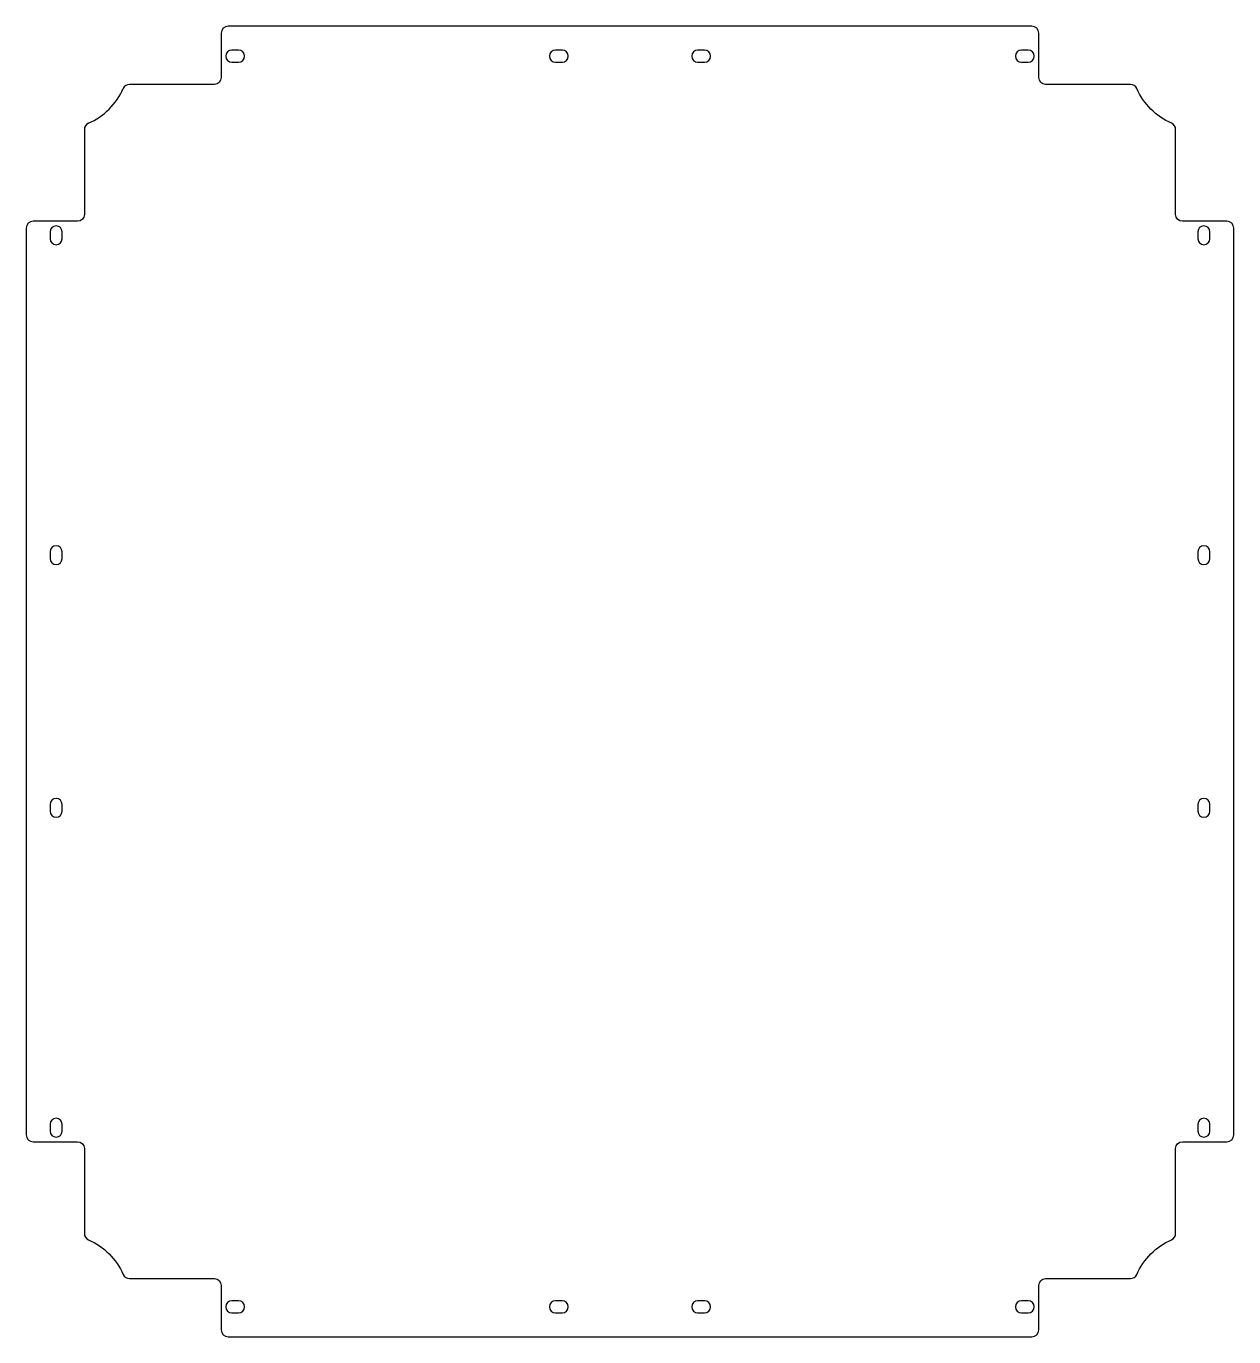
# Model space of a CAD drawing. Header units: millimetres. Extents: x -177 to 176, y -87 to 296.
import ezdxf

# ---------------------------------------------------------------- set-up
doc = ezdxf.new("R2010")
doc.units = ezdxf.units.MM
doc.header["$MEASUREMENT"] = 0
doc.layers.add('Mini_Merc_Bottom_Panel v8_0', color=7, linetype='Continuous')

msp = doc.modelspace()

# ---------------------------------------------------------------- linework, layer by layer
at = {"layer": 'Mini_Merc_Bottom_Panel v8_0'}
for p, q in [((117.5, 296.25), (-117.5, 296.25)), ((-119.5, 294.25), (-119.5, 281.25)), ((119.5, 281.25), (119.5, 294.25)), ((-114.4, 289.25), (-116.4, 289.25)), ((-19.78, 289.25), (-21.78, 289.25)), ((21.78, 289.25), (19.78, 289.25)), ((116.4, 289.25), (114.4, 289.25)), ((-116.4, 285.75), (-114.4, 285.75)), ((-21.78, 285.75), (-19.78, 285.75)), ((19.78, 285.75), (21.78, 285.75)), ((114.4, 285.75), (116.4, 285.75)), ((-121.5, 279.25), (-146.31, 279.25)), ((146.31, 279.25), (121.5, 279.25)), ((-159.5, 266.06), (-159.5, 241.25)), ((159.5, 241.25), (159.5, 266.06)), ((-161.5, 239.25), (-174.5, 239.25)), ((174.5, 239.25), (161.5, 239.25)), ((-176.5, 237.25), (-176.5, -27.75)), ((-169.5, 236.15), (-169.5, 234.15)), ((-166, 234.15), (-166, 236.15)), ((166, 236.15), (166, 234.15)), ((169.5, 234.15), (169.5, 236.15)), ((176.5, -27.75), (176.5, 237.25)), ((-169.5, 142.65), (-169.5, 140.65)), ((-166, 140.65), (-166, 142.65)), ((166, 142.65), (166, 140.65)), ((169.5, 140.65), (169.5, 142.65)), ((-169.5, 68.85), (-169.5, 66.85)), ((-166, 66.85), (-166, 68.85)), ((166, 68.85), (166, 66.85)), ((169.5, 66.85), (169.5, 68.85)), ((-169.5, -24.65), (-169.5, -26.65)), ((-166, -26.65), (-166, -24.65)), ((166, -24.65), (166, -26.65)), ((169.5, -26.65), (169.5, -24.65)), ((-174.5, -29.75), (-161.5, -29.75)), ((161.5, -29.75), (174.5, -29.75)), ((-159.5, -31.75), (-159.5, -56.56)), ((159.5, -56.56), (159.5, -31.75)), ((-146.31, -69.75), (-121.5, -69.75)), ((-119.5, -71.75), (-119.5, -84.75)), ((119.5, -84.75), (119.5, -71.75)), ((121.5, -69.75), (146.31, -69.75)), ((-114.4, -76.25), (-116.4, -76.25)), ((-19.78, -76.25), (-21.78, -76.25)), ((21.78, -76.25), (19.78, -76.25)), ((116.4, -76.25), (114.4, -76.25)), ((-116.4, -79.75), (-114.4, -79.75)), ((-21.78, -79.75), (-19.78, -79.75)), ((19.78, -79.75), (21.78, -79.75)), ((114.4, -79.75), (116.4, -79.75)), ((-117.5, -86.75), (117.5, -86.75))]:
    msp.add_line(p, q, dxfattribs=at)
for centre, radius, start, end in [((-117.5, 294.25), 2, 90, 180), ((117.5, 294.25), 2, 0, 90), ((-116.4, 287.5), 1.75, 90, 270), ((-114.4, 287.5), 1.75, 270, 90), ((-21.78, 287.5), 1.75, 90, 270), ((-19.78, 287.5), 1.75, 270, 90), ((19.78, 287.5), 1.75, 90, 270), ((21.78, 287.5), 1.75, 270, 90), ((114.4, 287.5), 1.75, 90, 270), ((116.4, 287.5), 1.75, 270, 90), ((-166.23, 285.98), 19.75, 293.6621, 336.3379), ((-146.31, 277.25), 2, 90, 156.3379), ((146.31, 277.25), 2, 23.6621, 90), ((-157.5, 266.06), 2, 113.6621, 180), ((157.5, 266.06), 2, 360, 66.3379), ((-174.5, 237.25), 2, 90, 180), ((-167.75, 236.15), 1.75, 0, 180), ((167.75, 236.15), 1.75, 0, 180), ((174.5, 237.25), 2, 0, 90), ((-167.75, 234.15), 1.75, 180, 0), ((167.75, 234.15), 1.75, 180, 0), ((-167.75, 142.65), 1.75, 0, 180), ((167.75, 142.65), 1.75, 0, 180), ((-167.75, 140.65), 1.75, 180, 0), ((167.75, 140.65), 1.75, 180, 0), ((-167.75, 68.85), 1.75, 0, 180), ((167.75, 68.85), 1.75, 0, 180), ((-167.75, 66.85), 1.75, 180, 0), ((167.75, 66.85), 1.75, 180, 0), ((-167.75, -24.65), 1.75, 0, 180), ((167.75, -24.65), 1.75, 0, 180), ((-167.75, -26.65), 1.75, 180, 0), ((167.75, -26.65), 1.75, 180, 0), ((-174.5, -27.75), 2, 180, 270), ((174.5, -27.75), 2, 270, 0), ((-157.5, -56.56), 2, 180, 246.3379), ((157.5, -56.56), 2, 293.6621, 360), ((-146.31, -67.75), 2, 203.6621, 270), ((146.31, -67.75), 2, 270, 336.3379), ((-116.4, -78), 1.75, 90, 270), ((-114.4, -78), 1.75, 270, 90), ((-21.78, -78), 1.75, 90, 270), ((-19.78, -78), 1.75, 270, 90), ((19.78, -78), 1.75, 90, 270), ((21.78, -78), 1.75, 270, 90), ((114.4, -78), 1.75, 90, 270), ((116.4, -78), 1.75, 270, 90), ((-117.5, -84.75), 2, 180, 270), ((117.5, -84.75), 2, 270, 360)]:
    msp.add_arc(centre, radius, start, end, dxfattribs=at)
at = {"layer": 'Mini_Merc_Bottom_Panel v8_0', "extrusion": (0, 0, -1)}
for centre, radius, start, end in [((121.5, 281.25), 2, 180, 270), ((-121.5, 281.25), 2, 270, 360), ((-166.23, 285.98), 19.75, 293.6621, 336.3379), ((161.5, 241.25), 2, 180, 270), ((-161.5, 241.25), 2, 270, 360), ((161.5, -31.75), 2, 90, 180), ((-161.5, -31.75), 2, 0, 90), ((166.23, -76.48), 19.75, 113.6621, 156.3379), ((-166.23, -76.48), 19.75, 23.6621, 66.3379), ((121.5, -71.75), 2, 90, 180), ((-121.5, -71.75), 2, 360, 90)]:
    msp.add_arc(centre, radius, start, end, dxfattribs=at)

doc.saveas('drawing.dxf')
